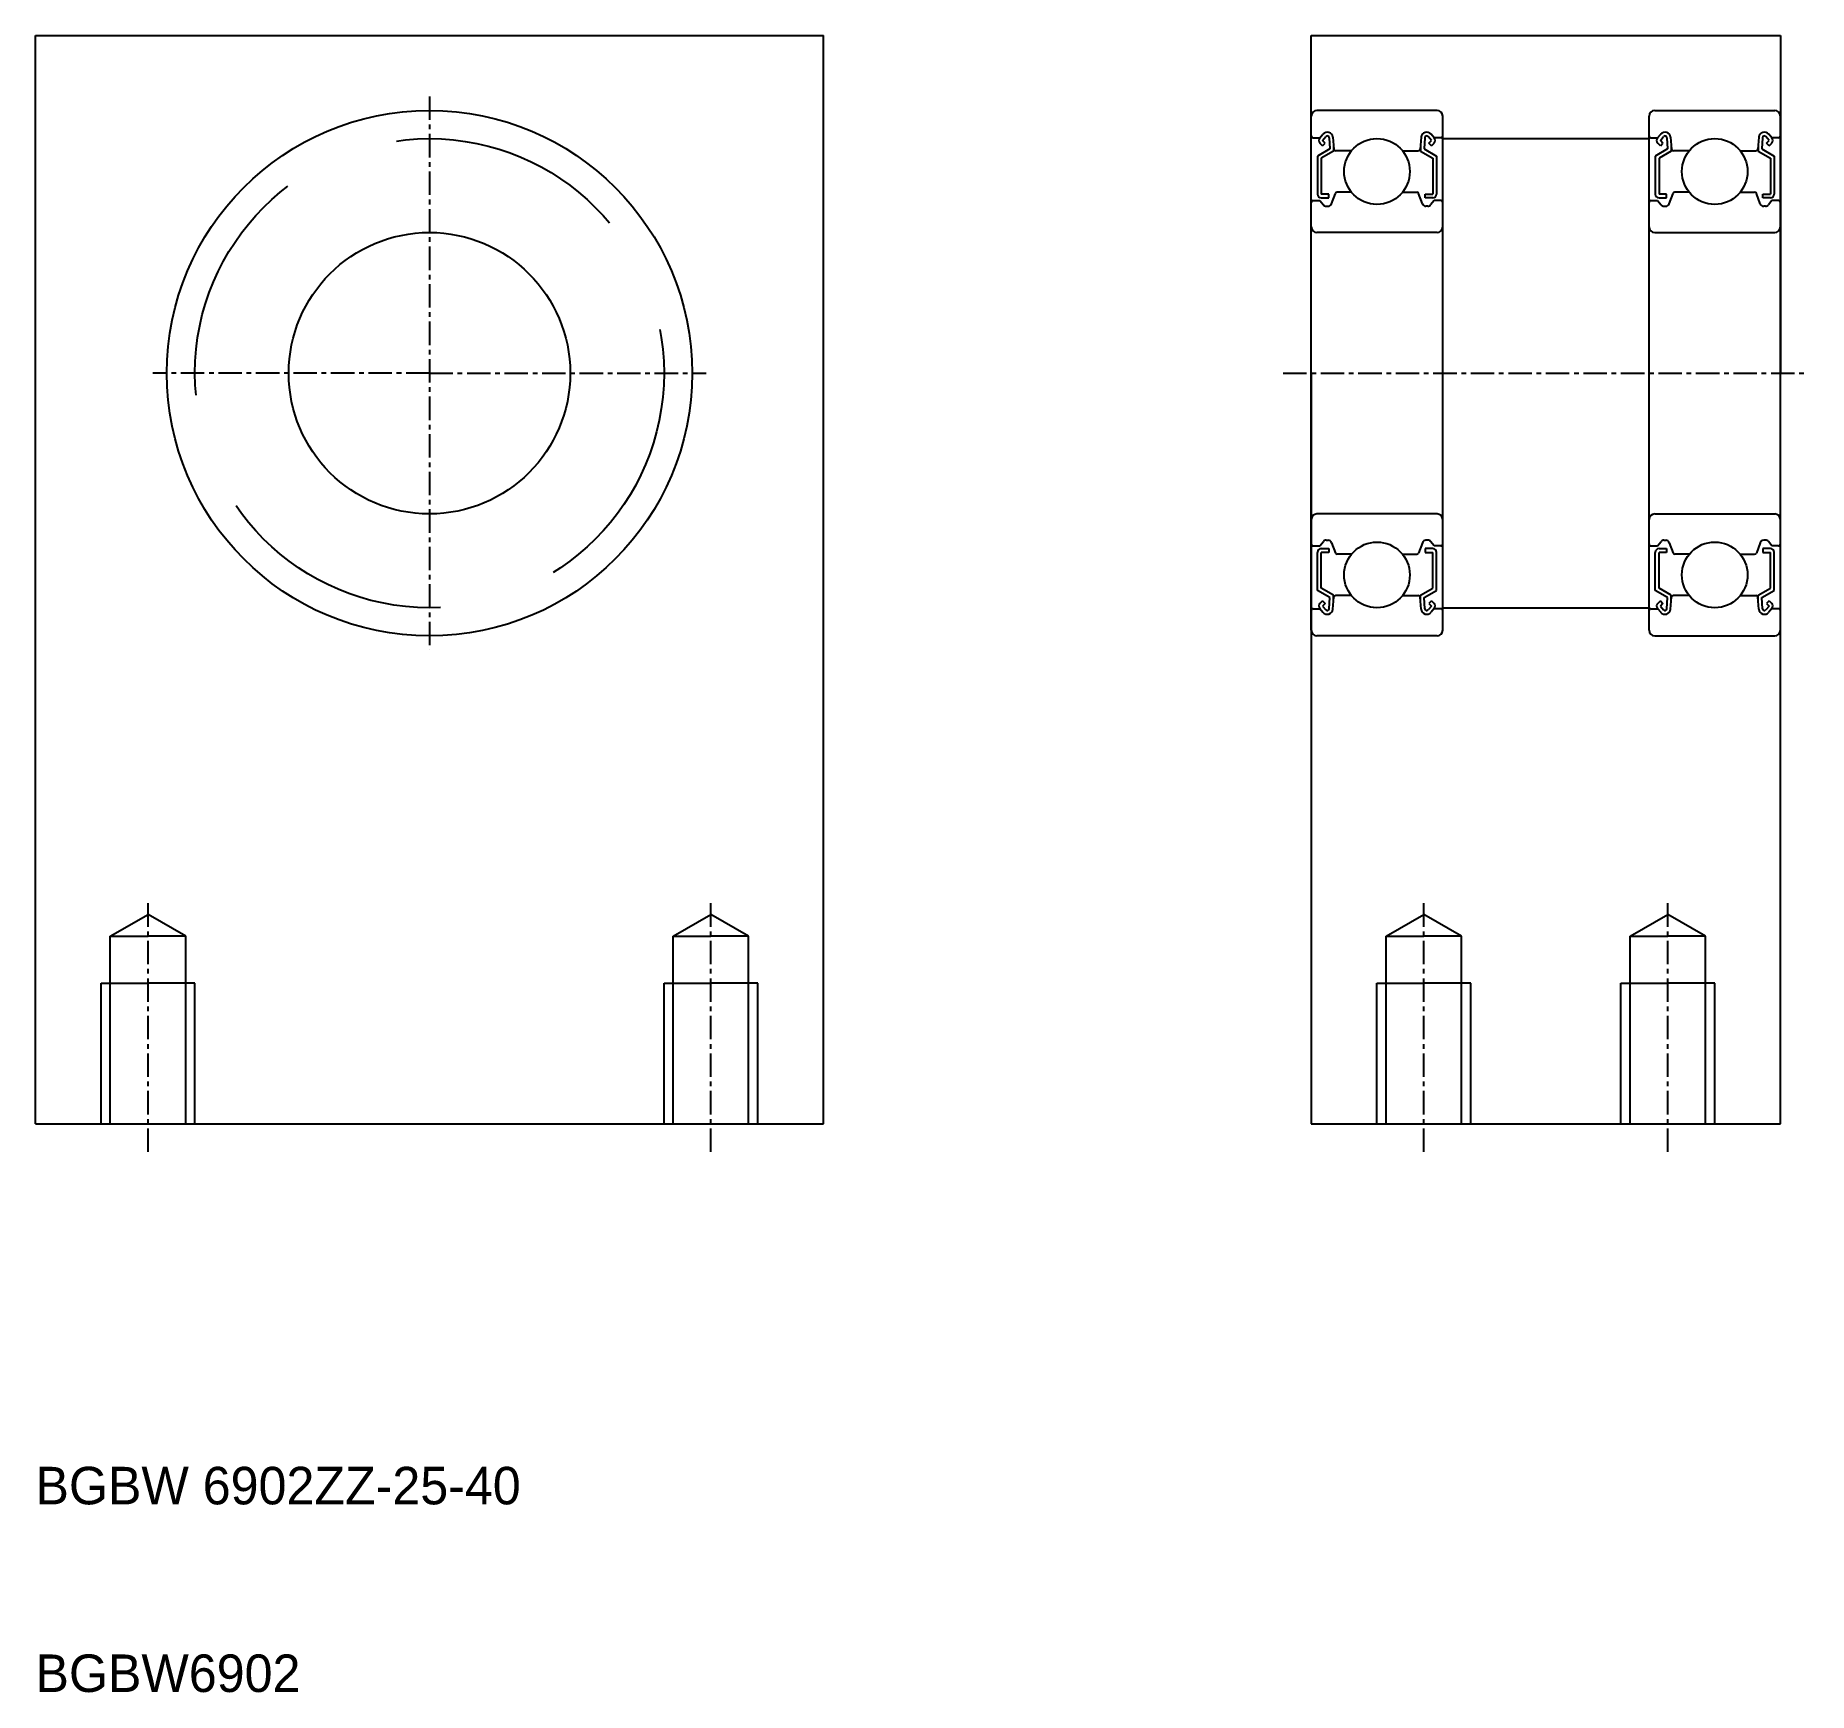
# Model space of a CAD drawing. Extents: x 97.9 to 192.4, y 64.1 to 152.4.
import ezdxf

# ---------------------------------------------------------------- set-up
doc = ezdxf.new("R2010")
doc.units = 0
doc.linetypes.add('CENTER', pattern=[2, 1.25, -0.25, 0.25, -0.25])
doc.linetypes.add('DASHED', pattern=[19.05, 12.7, -6.35])
doc.layers.get('0').update_dxf_attribs({"linetype": 'CONTINUOUS'})
doc.layers.add('CENTER', color=1, linetype='CENTER')

msp = doc.modelspace()

# ---------------------------------------------------------------- linework, layer by layer
for p, q in [((97.862, 94.389), (97.862, 152.389)), ((97.862, 152.389), (139.862, 152.389)), ((139.862, 94.389), (139.862, 152.389)), ((165.862, 152.389), (190.862, 152.389)), ((165.862, 134.389), (165.862, 152.389)), ((190.862, 152.389), (190.862, 134.389)), ((172.562, 148.389), (166.162, 148.389)), ((184.162, 148.389), (190.562, 148.389)), ((165.862, 120.689), (165.862, 148.089)), ((172.862, 120.689), (172.862, 148.089)), ((183.862, 120.689), (183.862, 148.089)), ((190.862, 120.689), (190.862, 148.089)), ((165.962, 146.939), (166.322, 146.939)), ((166.31, 146.925), (166.481, 147.129)), ((166.464, 146.514), (166.322, 146.655)), ((166.464, 146.797), (166.634, 146.999)), ((166.605, 146.656), (166.464, 146.797)), ((166.464, 146.514), (166.605, 146.656)), ((166.81, 146.94), (166.843, 146.34)), ((167.01, 146.963), (167.065, 146.33)), ((167.043, 146.585), (167.043, 146.224)), ((171.714, 146.963), (171.659, 146.33)), ((171.681, 146.585), (171.681, 146.224)), ((171.913, 146.94), (171.881, 146.34)), ((172.26, 146.797), (172.09, 146.999)), ((172.119, 146.656), (172.26, 146.797)), ((172.26, 146.514), (172.119, 146.656)), ((172.413, 146.925), (172.243, 147.129)), ((172.26, 146.514), (172.401, 146.655)), ((172.762, 146.939), (172.402, 146.939)), ((183.962, 146.939), (184.322, 146.939)), ((184.31, 146.925), (184.481, 147.129)), ((184.464, 146.514), (184.322, 146.655)), ((184.464, 146.797), (184.634, 146.999)), ((184.605, 146.656), (184.464, 146.797)), ((184.464, 146.514), (184.605, 146.656)), ((184.81, 146.94), (184.843, 146.34)), ((185.01, 146.963), (185.065, 146.33)), ((185.043, 146.585), (185.043, 146.224)), ((189.714, 146.963), (189.659, 146.33)), ((189.681, 146.585), (189.681, 146.224)), ((189.913, 146.94), (189.881, 146.34)), ((190.26, 146.797), (190.09, 146.999)), ((190.119, 146.656), (190.26, 146.797)), ((190.26, 146.514), (190.119, 146.656)), ((190.413, 146.925), (190.243, 147.129)), ((190.26, 146.514), (190.401, 146.655)), ((190.762, 146.939), (190.402, 146.939)), ((166.843, 146.34), (166.193, 145.964)), ((166.193, 145.964), (166.193, 143.939)), ((167.043, 146.224), (166.393, 145.849)), ((166.393, 145.849), (166.393, 143.939)), ((168.001, 146.239), (167.164, 146.239)), ((170.723, 146.239), (171.559, 146.239)), ((171.681, 146.224), (172.331, 145.849)), ((171.881, 146.34), (172.531, 145.964)), ((172.331, 145.849), (172.331, 143.939)), ((172.531, 145.964), (172.531, 143.939)), ((184.843, 146.34), (184.193, 145.964)), ((184.193, 145.964), (184.193, 143.939)), ((185.043, 146.224), (184.393, 145.849)), ((184.393, 145.849), (184.393, 143.939)), ((186.001, 146.239), (185.164, 146.239)), ((188.723, 146.239), (189.559, 146.239)), ((189.681, 146.224), (190.331, 145.849)), ((189.881, 146.34), (190.531, 145.964)), ((190.331, 145.849), (190.331, 143.939)), ((190.531, 145.964), (190.531, 143.939)), ((166.793, 143.939), (166.393, 143.939)), ((166.393, 143.739), (166.793, 143.739)), ((166.793, 143.739), (166.793, 143.939)), ((166.941, 143.42), (167.142, 143.973)), ((168.001, 144.039), (167.236, 144.039)), ((170.723, 144.039), (171.488, 144.039)), ((171.783, 143.42), (171.582, 143.973)), ((171.931, 143.739), (171.931, 143.939)), ((171.931, 143.939), (172.331, 143.939)), ((172.331, 143.739), (171.931, 143.739)), ((184.793, 143.939), (184.393, 143.939)), ((184.393, 143.739), (184.793, 143.739)), ((184.793, 143.739), (184.793, 143.939)), ((184.941, 143.42), (185.142, 143.973)), ((186.001, 144.039), (185.236, 144.039)), ((188.723, 144.039), (189.488, 144.039)), ((189.783, 143.42), (189.582, 143.973)), ((189.931, 143.939), (190.331, 143.939)), ((189.931, 143.739), (189.931, 143.939)), ((190.331, 143.739), (189.931, 143.739)), ((165.962, 143.589), (166.312, 143.589)), ((166.312, 143.589), (166.503, 143.36)), ((166.657, 143.289), (166.753, 143.289)), ((172.067, 143.289), (171.971, 143.289)), ((172.412, 143.589), (172.22, 143.36)), ((172.762, 143.589), (172.412, 143.589)), ((183.962, 143.589), (184.312, 143.589)), ((184.312, 143.589), (184.503, 143.36)), ((184.657, 143.289), (184.753, 143.289)), ((190.067, 143.289), (189.971, 143.289)), ((190.412, 143.589), (190.22, 143.36)), ((190.762, 143.589), (190.412, 143.589)), ((172.562, 141.889), (166.162, 141.889)), ((184.162, 141.889), (190.562, 141.889)), ((165.862, 134.389), (165.862, 94.389)), ((190.862, 94.389), (190.862, 134.389)), ((172.562, 126.889), (166.162, 126.889)), ((184.162, 126.889), (190.562, 126.889)), ((165.962, 125.189), (166.312, 125.189)), ((166.193, 122.814), (166.193, 124.839)), ((166.312, 125.189), (166.503, 125.417)), ((166.393, 125.039), (166.793, 125.039)), ((166.393, 122.929), (166.393, 124.839)), ((166.793, 124.839), (166.393, 124.839)), ((166.657, 125.489), (166.753, 125.489)), ((166.793, 125.039), (166.793, 124.839)), ((166.941, 125.357), (167.142, 124.805)), ((171.783, 125.357), (171.582, 124.805)), ((171.931, 125.039), (171.931, 124.839)), ((172.331, 125.039), (171.931, 125.039)), ((171.931, 124.839), (172.331, 124.839)), ((172.067, 125.489), (171.971, 125.489)), ((172.412, 125.189), (172.22, 125.417)), ((172.331, 122.929), (172.331, 124.839)), ((172.762, 125.189), (172.412, 125.189)), ((172.531, 122.814), (172.531, 124.839)), ((183.962, 125.189), (184.312, 125.189)), ((184.193, 122.814), (184.193, 124.839)), ((184.312, 125.189), (184.503, 125.417)), ((184.393, 125.039), (184.793, 125.039)), ((184.793, 124.839), (184.393, 124.839)), ((184.393, 122.929), (184.393, 124.839)), ((184.657, 125.489), (184.753, 125.489)), ((184.793, 125.039), (184.793, 124.839)), ((184.941, 125.357), (185.142, 124.805)), ((189.783, 125.357), (189.582, 124.805)), ((190.331, 125.039), (189.931, 125.039)), ((189.931, 125.039), (189.931, 124.839)), ((189.931, 124.839), (190.331, 124.839)), ((190.067, 125.489), (189.971, 125.489)), ((190.412, 125.189), (190.22, 125.417)), ((190.331, 122.929), (190.331, 124.839)), ((190.762, 125.189), (190.412, 125.189)), ((190.531, 122.814), (190.531, 124.839)), ((168.001, 124.739), (167.236, 124.739)), ((170.723, 124.739), (171.488, 124.739)), ((186.001, 124.739), (185.236, 124.739)), ((188.723, 124.739), (189.488, 124.739)), ((167.043, 122.554), (166.393, 122.929)), ((171.681, 122.554), (172.331, 122.929)), ((185.043, 122.554), (184.393, 122.929)), ((189.681, 122.554), (190.331, 122.929)), ((166.843, 122.438), (166.193, 122.814)), ((166.464, 122.264), (166.322, 122.122)), ((166.464, 122.264), (166.605, 122.122)), ((166.605, 122.122), (166.464, 121.981)), ((166.464, 121.981), (166.634, 121.778)), ((166.81, 121.837), (166.843, 122.438)), ((167.01, 121.815), (167.065, 122.447)), ((167.043, 122.193), (167.043, 122.554)), ((168.001, 122.539), (167.164, 122.539)), ((167.583, 122.539), (167.583, 122.539)), ((167.792, 122.539), (167.792, 122.539)), ((170.723, 122.539), (171.559, 122.539)), ((171.714, 121.815), (171.659, 122.447)), ((171.681, 122.193), (171.681, 122.554)), ((171.881, 122.438), (172.531, 122.814)), ((171.913, 121.837), (171.881, 122.438)), ((172.26, 121.981), (172.09, 121.778)), ((172.26, 122.264), (172.119, 122.122)), ((172.119, 122.122), (172.26, 121.981)), ((172.26, 122.264), (172.401, 122.122)), ((184.843, 122.438), (184.193, 122.814)), ((184.464, 122.264), (184.322, 122.122)), ((184.464, 122.264), (184.605, 122.122)), ((184.605, 122.122), (184.464, 121.981)), ((184.464, 121.981), (184.634, 121.778)), ((184.81, 121.837), (184.843, 122.438)), ((185.01, 121.815), (185.065, 122.447)), ((185.043, 122.193), (185.043, 122.554)), ((186.001, 122.539), (185.164, 122.539)), ((188.723, 122.539), (189.559, 122.539)), ((188.932, 122.539), (188.932, 122.539)), ((189.141, 122.539), (189.141, 122.539)), ((189.714, 121.815), (189.659, 122.447)), ((189.681, 122.193), (189.681, 122.554)), ((189.881, 122.438), (190.531, 122.814)), ((189.913, 121.837), (189.881, 122.438)), ((190.26, 121.981), (190.09, 121.778)), ((190.26, 122.264), (190.119, 122.122)), ((190.119, 122.122), (190.26, 121.981)), ((190.26, 122.264), (190.401, 122.122)), ((165.962, 121.839), (166.322, 121.839)), ((166.31, 121.853), (166.481, 121.648)), ((172.413, 121.853), (172.243, 121.648)), ((172.762, 121.839), (172.402, 121.839)), ((183.962, 121.839), (184.322, 121.839)), ((184.31, 121.853), (184.481, 121.648)), ((190.413, 121.853), (190.243, 121.648)), ((190.762, 121.839), (190.402, 121.839)), ((172.562, 120.389), (166.162, 120.389)), ((184.162, 120.389), (190.562, 120.389)), ((97.862, 94.389), (139.862, 94.389)), ((165.862, 94.389), (190.862, 94.389))]:
    msp.add_line(p, q)
at = {"color": 7, "linetype": 'CONTINUOUS'}
for p, q in [((172.862, 146.889), (183.862, 146.889)), ((172.862, 121.889), (183.862, 121.889))]:
    msp.add_line(p, q, dxfattribs=at)
at = {"color": 3, "linetype": 'DASHED'}
for p, q in [((101.852, 104.389), (103.862, 105.549)), ((105.871, 104.389), (103.862, 105.549)), ((131.852, 104.389), (133.862, 105.549)), ((135.871, 104.389), (133.862, 105.549)), ((169.852, 104.389), (171.862, 105.549)), ((173.871, 104.389), (171.862, 105.549)), ((182.852, 104.389), (184.862, 105.549)), ((186.871, 104.389), (184.862, 105.549)), ((101.852, 94.389), (101.852, 104.389)), ((101.852, 104.389), (103.862, 104.389)), ((105.871, 104.389), (103.862, 104.389)), ((105.871, 94.389), (105.871, 104.389)), ((131.852, 94.389), (131.852, 104.389)), ((131.852, 104.389), (133.862, 104.389)), ((135.871, 104.389), (133.862, 104.389)), ((135.871, 94.389), (135.871, 104.389)), ((169.852, 94.389), (169.852, 104.389)), ((169.852, 104.389), (171.862, 104.389)), ((173.871, 104.389), (171.862, 104.389)), ((173.871, 94.389), (173.871, 104.389)), ((182.852, 94.389), (182.852, 104.389)), ((182.852, 104.389), (184.862, 104.389)), ((186.871, 104.389), (184.862, 104.389)), ((186.871, 94.389), (186.871, 104.389)), ((101.362, 94.389), (101.362, 101.889)), ((101.362, 101.889), (103.862, 101.889)), ((106.362, 101.889), (103.862, 101.889)), ((106.362, 94.389), (106.362, 101.889)), ((131.362, 94.389), (131.362, 101.889)), ((131.362, 101.889), (133.862, 101.889)), ((136.362, 101.889), (133.862, 101.889)), ((136.362, 94.389), (136.362, 101.889)), ((169.362, 94.389), (169.362, 101.889)), ((169.362, 101.889), (171.862, 101.889)), ((174.362, 101.889), (171.862, 101.889)), ((174.362, 94.389), (174.362, 101.889)), ((182.362, 94.389), (182.362, 101.889)), ((182.362, 101.889), (184.862, 101.889)), ((187.362, 101.889), (184.862, 101.889)), ((187.362, 94.389), (187.362, 101.889))]:
    msp.add_line(p, q, dxfattribs=at)
for centre, radius in [((118.862, 134.389), 14), ((169.362, 145.139), 1.75), ((187.362, 145.139), 1.75), ((118.862, 134.389), 7.5), ((169.362, 123.639), 1.75), ((187.362, 123.639), 1.75)]:
    msp.add_circle(centre, radius)
msp.add_circle((118.862, 134.389), 12.5, dxfattribs=at)
for centre, radius, start, end in [((166.162, 148.089), 0.3, 90, 180), ((172.562, 148.089), 0.3, 0, 90), ((184.162, 148.089), 0.3, 90, 180), ((190.562, 148.089), 0.3, 0, 90), ((165.962, 147.039), 0.1, 180, 270), ((166.464, 146.797), 0.2, 140.13638, 224.99798), ((166.711, 146.937), 0.3, 4.93473, 140.13638), ((166.71, 146.935), 0.1, 3.10166, 139.95027), ((172.012, 146.937), 0.3, 39.86362, 175.06527), ((172.013, 146.935), 0.1, 40.04973, 176.89834), ((172.26, 146.797), 0.2, 315.00202, 39.86362), ((172.762, 147.039), 0.1, 270, 0), ((183.962, 147.039), 0.1, 180, 270), ((184.464, 146.797), 0.2, 140.13638, 224.99798), ((184.711, 146.937), 0.3, 4.93473, 140.13638), ((184.71, 146.935), 0.1, 3.10166, 139.95027), ((190.012, 146.937), 0.3, 39.86362, 175.06527), ((190.013, 146.935), 0.1, 40.04973, 176.89834), ((190.26, 146.797), 0.2, 315.00202, 39.86362), ((190.762, 147.039), 0.1, 270, 0), ((167.164, 146.339), 0.1, 184.93473, 270), ((171.559, 146.339), 0.1, 270, 355.06527), ((185.164, 146.339), 0.1, 184.93473, 270), ((189.559, 146.339), 0.1, 270, 355.06527), ((166.393, 143.939), 0.2, 180, 270), ((167.236, 143.939), 0.1, 90, 159.99256), ((171.488, 143.939), 0.1, 20.00744, 90), ((172.331, 143.939), 0.2, 270, 0), ((184.393, 143.939), 0.2, 180, 270), ((185.236, 143.939), 0.1, 90, 159.99256), ((189.488, 143.939), 0.1, 20.00744, 90), ((190.331, 143.939), 0.2, 270, 0), ((165.962, 143.489), 0.1, 90, 180), ((166.657, 143.489), 0.2, 219.97717, 270), ((166.753, 143.489), 0.2, 270, 339.99256), ((171.971, 143.489), 0.2, 200.00744, 270), ((172.067, 143.489), 0.2, 270, 320.02283), ((172.762, 143.489), 0.1, 0, 90), ((183.962, 143.489), 0.1, 90, 180), ((184.657, 143.489), 0.2, 219.97717, 270), ((184.753, 143.489), 0.2, 270, 339.99256), ((189.971, 143.489), 0.2, 200.00744, 270), ((190.067, 143.489), 0.2, 270, 320.02283), ((190.762, 143.489), 0.1, 0, 90), ((166.162, 142.189), 0.3, 180, 270), ((172.562, 142.189), 0.3, 270, 0), ((184.162, 142.189), 0.3, 180, 270), ((190.562, 142.189), 0.3, 270, 0), ((166.162, 126.589), 0.3, 90, 180), ((172.562, 126.589), 0.3, 0, 90), ((184.162, 126.589), 0.3, 90, 180), ((190.562, 126.589), 0.3, 0, 90), ((165.962, 125.289), 0.1, 180, 270), ((166.393, 124.839), 0.2, 90, 180), ((166.657, 125.289), 0.2, 90, 140.02283), ((166.753, 125.289), 0.2, 20.00744, 90), ((167.236, 124.839), 0.1, 200.00744, 270), ((171.488, 124.839), 0.1, 270, 339.99256), ((171.971, 125.289), 0.2, 90, 159.99256), ((172.067, 125.289), 0.2, 39.97717, 90), ((172.331, 124.839), 0.2, 0, 90), ((172.762, 125.289), 0.1, 270, 0), ((183.962, 125.289), 0.1, 180, 270), ((184.393, 124.839), 0.2, 90, 180), ((184.657, 125.289), 0.2, 90, 140.02283), ((184.753, 125.289), 0.2, 20.00744, 90), ((185.236, 124.839), 0.1, 200.00744, 270), ((189.488, 124.839), 0.1, 270, 339.99256), ((189.971, 125.289), 0.2, 90, 159.99256), ((190.067, 125.289), 0.2, 39.97717, 90), ((190.331, 124.839), 0.2, 0, 90), ((190.762, 125.289), 0.1, 270, 0), ((166.464, 121.981), 0.2, 135.00202, 219.86362), ((167.164, 122.439), 0.1, 90, 175.06527), ((171.559, 122.439), 0.1, 4.93473, 90), ((172.26, 121.981), 0.2, 320.13638, 44.99798), ((184.464, 121.981), 0.2, 135.00202, 219.86362), ((185.164, 122.439), 0.1, 90, 175.06527), ((189.559, 122.439), 0.1, 4.93473, 90), ((190.26, 121.981), 0.2, 320.13638, 44.99798), ((165.962, 121.739), 0.1, 90, 180), ((166.711, 121.84), 0.3, 219.86362, 355.06527), ((166.71, 121.843), 0.1, 220.04973, 356.89834), ((172.012, 121.84), 0.3, 184.93473, 320.13638), ((172.013, 121.843), 0.1, 183.10166, 319.95027), ((172.762, 121.739), 0.1, 0, 90), ((183.962, 121.739), 0.1, 90, 180), ((184.711, 121.84), 0.3, 219.86362, 355.06527), ((184.71, 121.843), 0.1, 220.04973, 356.89834), ((190.012, 121.84), 0.3, 184.93473, 320.13638), ((190.013, 121.843), 0.1, 183.10166, 319.95027), ((190.762, 121.739), 0.1, 0, 90), ((166.162, 120.689), 0.3, 180, 270), ((172.562, 120.689), 0.3, 270, 0), ((184.162, 120.689), 0.3, 180, 270), ((190.562, 120.689), 0.3, 270, 0)]:
    msp.add_arc(centre, radius, start, end)
at = {"layer": 'CENTER', "color": 1, "linetype": 'CENTER'}
for p, q in [((118.862, 149.139), (118.862, 119.639)), ((118.862, 134.389), (104.112, 134.389)), ((118.862, 134.389), (133.612, 134.389)), ((164.362, 134.389), (192.362, 134.389)), ((103.862, 92.889), (103.862, 106.299)), ((133.862, 92.889), (133.862, 106.299)), ((171.862, 92.889), (171.862, 106.299)), ((184.862, 92.889), (184.862, 106.299))]:
    msp.add_line(p, q, dxfattribs=at)

# ---------------------------------------------------------------- texts
for s, p in [('BGBW 6902ZZ-25-40', (97.862, 74.106)), ('BGBW6902', (97.862, 64.106))]:
    msp.add_text(s, height=2).set_placement(p)

doc.saveas('drawing.dxf')
